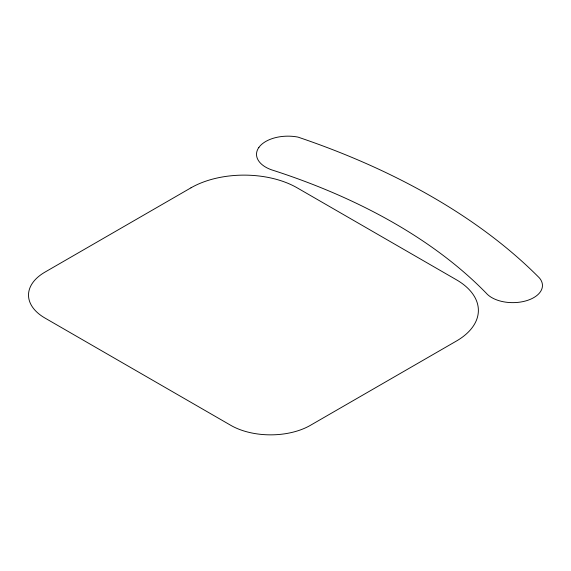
<?xml version="1.0" encoding="UTF-8"?>
<svg xmlns="http://www.w3.org/2000/svg" width="571" height="571" viewBox="0 0 571 571"><rect width="100%" height="100%" fill="white"/><g stroke="black" fill="none" stroke-linecap="round" stroke-linejoin="round"><path stroke-width="0.86" d="M190.971 187.823L45.002 272.103A56.301 32.504 0 0 0 45.002 318.068L230.791 425.331A56.301 32.504 0 0 0 310.41 425.331L456.386 341.058A75.072 43.339 0 0 0 456.386 279.761L297.141 187.823A75.072 43.339 0 0 0 190.971 187.823M258.913 147.375A31.476 18.172 0 0 0 273.916 170.586A555.54 320.738 0 0 1 486.242 293.173A29.671 17.13 0 0 0 526.055 300.831A29.671 17.13 0 0 0 539.324 277.849A664.358 383.569 0 0 0 297.948 137.09A31.476 18.172 0 0 0 258.913 147.375"/></g></svg>
